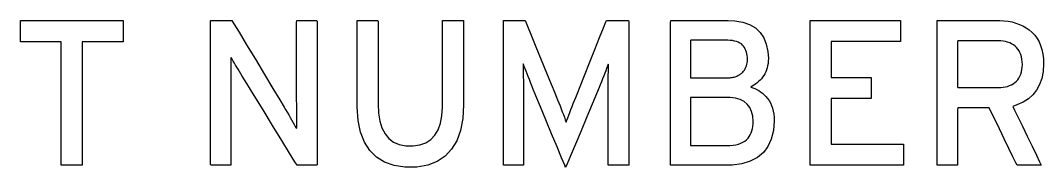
# Model space of a CAD drawing. Extents: x 1 to 47.7, y 0.2 to 33.3.
# Drawn here: x 18.409 to 20.266, y 25.846 to 26.112 of the extents above; entities that cross this region are included whole.
import ezdxf

# ---------------------------------------------------------------- set-up
doc = ezdxf.new("R2010")
doc.units = 0
doc.header["$MEASUREMENT"] = 0
doc.layers.add('4_0_____DWG', color=7, linetype='CONTINUOUS')

msp = doc.modelspace()

# ---------------------------------------------------------------- linework, layer by layer
at = {"layer": '4_0_____DWG'}
for points in [[(18.5213, 26.0739), (18.5213, 25.85), (18.4832, 25.85), (18.4832, 26.0739), (18.4091, 26.0739), (18.4091, 26.1124), (18.5955, 26.1124), (18.5955, 26.0739), (18.5213, 26.0739)], [(19.8419, 25.85), (19.8419, 26.1124), (20.0057, 26.1124), (20.0057, 26.0743), (19.8799, 26.0743), (19.8799, 26.0091), (19.953, 26.0091), (19.953, 25.971), (19.8799, 25.971), (19.8799, 25.8881), (20.0112, 25.8881), (20.0112, 25.85), (19.8419, 25.85)]]:
    msp.add_lwpolyline(points, dxfattribs=at)
for points in [[(18.9109, 25.85), (18.9072, 25.856), (18.8974, 25.872), (18.8832, 25.8951), (18.8665, 25.9222), (18.8492, 25.9504), (18.833, 25.9766), (18.8199, 25.998), (18.8116, 26.0114), (18.8089, 26.0158), (18.8065, 26.0199), (18.8041, 26.0239), (18.8018, 26.0278), (18.7995, 26.0315), (18.7974, 26.0352), (18.7953, 26.0387), (18.7933, 26.0421), (18.7914, 26.0454), (18.7906, 26.0433), (18.7906, 26.037), (18.7907, 26.0305), (18.7907, 26.0237), (18.7907, 26.0168), (18.7908, 26.0097), (18.7908, 26.0024), (18.7909, 25.9949), (18.791, 25.9871), (18.791, 25.9823), (18.791, 25.9701), (18.791, 25.9517), (18.791, 25.9297), (18.791, 25.9063), (18.791, 25.8843), (18.791, 25.8659), (18.791, 25.8537), (18.791, 25.85), (18.7893, 25.85), (18.7854, 25.85), (18.7801, 25.85), (18.7739, 25.85), (18.7676, 25.85), (18.7618, 25.85), (18.7572, 25.85), (18.7545, 25.85), (18.7541, 25.8518), (18.7541, 25.8688), (18.7541, 25.8998), (18.7541, 25.9399), (18.7541, 25.9844), (18.7541, 26.0286), (18.7541, 26.0677), (18.7541, 26.0969), (18.7541, 26.1116), (18.7548, 26.1124), (18.758, 26.1124), (18.763, 26.1124), (18.7692, 26.1124), (18.7758, 26.1124), (18.7822, 26.1124), (18.7877, 26.1124), (18.7915, 26.1124), (18.7929, 26.1124), (18.7964, 26.1065), (18.8058, 26.091), (18.8193, 26.0685), (18.8353, 26.0421), (18.8518, 26.0147), (18.8672, 25.9892), (18.8798, 25.9684), (18.8877, 25.9553), (18.8903, 25.9508), (18.8932, 25.9459), (18.8959, 25.9412), (18.8985, 25.9367), (18.901, 25.9323), (18.9034, 25.9281), (18.9056, 25.9241), (18.9077, 25.9202), (18.9098, 25.9166), (18.9106, 25.9187), (18.9105, 25.9252), (18.9104, 25.9319), (18.9104, 25.9387), (18.9103, 25.9458), (18.9103, 25.953), (18.9103, 25.9604), (18.9102, 25.968), (18.9102, 25.9758), (18.9102, 25.9806), (18.9102, 25.9928), (18.9102, 26.0111), (18.9102, 26.0331), (18.9102, 26.0563), (18.9102, 26.0783), (18.9102, 26.0966), (18.9102, 26.1087), (18.9103, 26.1124), (18.912, 26.1124), (18.9158, 26.1124), (18.9212, 26.1124), (18.9274, 26.1124), (18.9337, 26.1124), (18.9394, 26.1124), (18.944, 26.1124), (18.9467, 26.1124), (18.9472, 26.1105), (18.9472, 26.0935), (18.9472, 26.0626), (18.9472, 26.0225), (18.9472, 25.978), (18.9472, 25.9338), (18.9472, 25.8947), (18.9472, 25.8654), (18.9472, 25.8508), (18.9465, 25.85), (18.9435, 25.85), (18.9388, 25.85), (18.9331, 25.85), (18.9268, 25.85), (18.9209, 25.85), (18.9158, 25.85), (18.9123, 25.85)], [(19.2131, 25.9594), (19.2116, 25.9347), (19.2075, 25.9131), (19.2008, 25.8945), (19.1915, 25.8789), (19.1796, 25.8663), (19.1652, 25.8567), (19.1481, 25.8501), (19.1285, 25.8465), (19.1068, 25.8462), (19.087, 25.8493), (19.0697, 25.8554), (19.055, 25.8645), (19.0429, 25.8766), (19.0333, 25.8917), (19.0263, 25.9098), (19.0219, 25.9309), (19.02, 25.955), (19.0199, 25.9639), (19.0199, 25.9774), (19.0199, 25.9981), (19.0199, 26.0231), (19.0199, 26.0495), (19.0199, 26.0745), (19.0199, 26.0952), (19.0199, 26.1087), (19.02, 26.1124), (19.0219, 26.1124), (19.0261, 26.1124), (19.0318, 26.1124), (19.0383, 26.1124), (19.0448, 26.1124), (19.0507, 26.1124), (19.0553, 26.1124), (19.0577, 26.1124), (19.058, 26.1103), (19.058, 26.0986), (19.058, 26.0793), (19.058, 26.0551), (19.058, 26.0289), (19.058, 26.0035), (19.058, 25.9819), (19.058, 25.9668), (19.058, 25.9612), (19.0588, 25.9446), (19.0611, 25.93), (19.065, 25.9175), (19.0706, 25.907), (19.0776, 25.8986), (19.0863, 25.8921), (19.0965, 25.8877), (19.1083, 25.8854), (19.1215, 25.8852), (19.1338, 25.887), (19.1446, 25.8909), (19.1537, 25.8967), (19.1611, 25.9045), (19.167, 25.9142), (19.1713, 25.926), (19.1739, 25.9396), (19.175, 25.9553), (19.175, 25.9624), (19.175, 25.976), (19.175, 25.9969), (19.175, 26.0222), (19.175, 26.0489), (19.175, 26.0741), (19.175, 26.095), (19.175, 26.1086), (19.1751, 26.1124), (19.177, 26.1124), (19.1812, 26.1124), (19.1869, 26.1124), (19.1934, 26.1124), (19.1999, 26.1124), (19.2058, 26.1124), (19.2104, 26.1124), (19.2128, 26.1124), (19.2131, 26.1103), (19.2131, 26.0985), (19.2131, 26.0789), (19.2131, 26.0544), (19.2131, 26.0279), (19.2131, 26.0022), (19.2131, 25.9803), (19.2131, 25.9651)], [(19.4756, 25.8499), (19.4756, 25.8549), (19.4756, 25.8682), (19.4756, 25.8875), (19.4756, 25.9101), (19.4756, 25.9337), (19.4756, 25.9558), (19.4756, 25.9739), (19.4756, 25.9857), (19.4756, 25.9902), (19.4757, 25.9966), (19.4757, 26.0027), (19.4757, 26.0085), (19.4758, 26.0139), (19.4759, 26.0191), (19.476, 26.0239), (19.4761, 26.0285), (19.4763, 26.0327), (19.4758, 26.0333), (19.4744, 26.0296), (19.4728, 26.0256), (19.4712, 26.0214), (19.4694, 26.0168), (19.4674, 26.0119), (19.4654, 26.0067), (19.4632, 26.0013), (19.4609, 25.9955), (19.459, 25.9911), (19.4542, 25.9795), (19.4464, 25.9609), (19.4367, 25.9377), (19.4263, 25.9126), (19.4161, 25.8883), (19.4073, 25.8673), (19.401, 25.8523), (19.3983, 25.8459), (19.3966, 25.85), (19.391, 25.8634), (19.3828, 25.8833), (19.373, 25.9071), (19.3626, 25.9322), (19.3527, 25.956), (19.3445, 25.9759), (19.339, 25.9893), (19.337, 25.9942), (19.3347, 26), (19.3325, 26.0055), (19.3304, 26.0108), (19.3285, 26.0157), (19.3266, 26.0204), (19.3249, 26.0247), (19.3233, 26.0288), (19.3218, 26.0325), (19.321, 26.0336), (19.3211, 26.0294), (19.3212, 26.025), (19.3214, 26.0202), (19.3215, 26.0151), (19.3215, 26.0097), (19.3216, 26.004), (19.3216, 25.998), (19.3216, 25.9916), (19.3216, 25.9871), (19.3216, 25.9772), (19.3216, 25.9603), (19.3216, 25.9388), (19.3216, 25.9154), (19.3216, 25.8923), (19.3216, 25.8721), (19.3216, 25.8572), (19.3216, 25.8501), (19.3208, 25.8499), (19.3178, 25.8499), (19.3131, 25.8499), (19.3074, 25.8499), (19.3013, 25.8499), (19.2955, 25.8499), (19.2905, 25.8499), (19.2871, 25.8499), (19.2858, 25.8499), (19.2858, 25.8593), (19.2858, 25.8846), (19.2858, 25.9209), (19.2858, 25.9637), (19.2858, 26.0084), (19.2858, 26.0502), (19.2858, 26.0844), (19.2858, 26.1066), (19.2859, 26.1124), (19.2879, 26.1124), (19.2921, 26.1124), (19.2978, 26.1124), (19.3043, 26.1124), (19.311, 26.1124), (19.3171, 26.1124), (19.3219, 26.1124), (19.3247, 26.1124), (19.3256, 26.1113), (19.3293, 26.1023), (19.3359, 26.0859), (19.3445, 26.0647), (19.3541, 26.0411), (19.3636, 26.0177), (19.3721, 25.9969), (19.3785, 25.9813), (19.3818, 25.9732), (19.3836, 25.9687), (19.386, 25.963), (19.3882, 25.9576), (19.3903, 25.9522), (19.3923, 25.947), (19.3942, 25.942), (19.396, 25.9372), (19.3977, 25.9325), (19.3992, 25.928), (19.4008, 25.9314), (19.4024, 25.936), (19.4041, 25.9408), (19.406, 25.9457), (19.408, 25.9509), (19.41, 25.9562), (19.4122, 25.9617), (19.4145, 25.9674), (19.4166, 25.9726), (19.419, 25.9787), (19.4247, 25.9929), (19.4327, 26.0128), (19.4419, 26.0358), (19.4513, 26.0596), (19.4601, 26.0815), (19.4671, 26.0992), (19.4715, 26.1101), (19.4726, 26.1124), (19.4749, 26.1124), (19.4795, 26.1124), (19.4855, 26.1124), (19.4923, 26.1124), (19.4992, 26.1124), (19.5053, 26.1124), (19.5101, 26.1124), (19.5127, 26.1124), (19.513, 26.1094), (19.513, 26.0906), (19.513, 26.0586), (19.513, 26.0181), (19.513, 25.9737), (19.513, 25.93), (19.513, 25.8918), (19.513, 25.8637), (19.513, 25.8504), (19.5122, 25.8499), (19.509, 25.8499), (19.5041, 25.8499), (19.4982, 25.8499), (19.4918, 25.8499), (19.4857, 25.8499), (19.4806, 25.8499), (19.477, 25.8499)], [(19.7767, 25.9305), (19.7753, 25.9127), (19.7716, 25.8972), (19.7655, 25.8839), (19.7572, 25.8728), (19.7465, 25.8639), (19.7335, 25.8572), (19.7182, 25.8526), (19.7006, 25.8503), (19.689, 25.85), (19.6821, 25.85), (19.6698, 25.85), (19.6539, 25.85), (19.6363, 25.85), (19.6192, 25.85), (19.6042, 25.85), (19.5935, 25.85), (19.5889, 25.85), (19.5888, 25.8579), (19.5888, 25.8827), (19.5888, 25.9195), (19.5888, 25.9633), (19.5888, 26.0091), (19.5888, 26.0518), (19.5888, 26.0864), (19.5888, 26.1079), (19.5893, 26.1124), (19.5956, 26.1124), (19.6079, 26.1124), (19.624, 26.1124), (19.6421, 26.1124), (19.66, 26.1124), (19.6758, 26.1124), (19.6875, 26.1124), (19.6931, 26.1124), (19.7056, 26.1118), (19.7199, 26.1093), (19.7322, 26.105), (19.7426, 26.0989), (19.7511, 26.0909), (19.7578, 26.0811), (19.7625, 26.0695), (19.7653, 26.056), (19.7662, 26.0432), (19.766, 26.0388), (19.7656, 26.0345), (19.7649, 26.0304), (19.764, 26.0265), (19.7629, 26.0228), (19.7614, 26.0192), (19.7598, 26.0158), (19.7579, 26.0126), (19.7558, 26.0097), (19.7535, 26.0068), (19.7511, 26.0042), (19.7486, 26.0017), (19.7459, 25.9993), (19.743, 25.9971), (19.74, 25.9951), (19.7368, 25.9932), (19.7343, 25.9916), (19.738, 25.9905), (19.7416, 25.9892), (19.7452, 25.9875), (19.7487, 25.9855), (19.7521, 25.9832), (19.7554, 25.9806), (19.7587, 25.9777), (19.7619, 25.9745), (19.7649, 25.971), (19.7676, 25.9671), (19.7699, 25.9629), (19.7719, 25.9583), (19.7736, 25.9534), (19.7749, 25.9482), (19.7759, 25.9426), (19.7765, 25.9367)], [(20.2656, 26.0339), (20.2646, 26.02), (20.2622, 26.0074), (20.2583, 25.9961), (20.253, 25.9862), (20.2463, 25.9775), (20.2381, 25.9702), (20.2285, 25.9642), (20.2174, 25.9595), (20.2098, 25.9567), (20.2131, 25.9501), (20.2191, 25.9375), (20.2271, 25.9211), (20.2359, 25.9028), (20.2448, 25.8845), (20.2526, 25.8684), (20.2584, 25.8563), (20.2613, 25.8503), (20.2606, 25.85), (20.2569, 25.85), (20.2511, 25.85), (20.244, 25.85), (20.2364, 25.85), (20.2291, 25.85), (20.223, 25.85), (20.2189, 25.85), (20.2175, 25.85), (20.2153, 25.8545), (20.2101, 25.8653), (20.2028, 25.8804), (20.1943, 25.8978), (20.1857, 25.9157), (20.1777, 25.9321), (20.1714, 25.945), (20.1677, 25.9526), (20.1667, 25.9538), (20.1628, 25.9538), (20.1559, 25.9538), (20.1469, 25.9538), (20.1371, 25.9538), (20.1274, 25.9538), (20.1189, 25.9538), (20.1127, 25.9538), (20.1098, 25.9538), (20.1097, 25.9512), (20.1097, 25.942), (20.1097, 25.9279), (20.1097, 25.9109), (20.1097, 25.8929), (20.1097, 25.8759), (20.1097, 25.8619), (20.1097, 25.8526), (20.1097, 25.85), (20.1078, 25.85), (20.1038, 25.85), (20.0983, 25.85), (20.092, 25.85), (20.0855, 25.85), (20.0797, 25.85), (20.0752, 25.85), (20.0727, 25.85), (20.0724, 25.853), (20.0724, 25.8722), (20.0724, 25.9049), (20.0724, 25.9463), (20.0724, 25.9915), (20.0724, 26.0356), (20.0724, 26.0737), (20.0724, 26.1009), (20.0724, 26.1123), (20.0759, 26.1124), (20.0863, 26.1124), (20.1018, 26.1124), (20.1202, 26.1124), (20.1395, 26.1124), (20.1575, 26.1124), (20.1723, 26.1124), (20.1816, 26.1124), (20.186, 26.1124), (20.1938, 26.112), (20.2013, 26.1111), (20.2084, 26.1097), (20.2153, 26.1078), (20.2218, 26.1054), (20.2281, 26.1025), (20.234, 26.0991), (20.2397, 26.0952), (20.245, 26.0908), (20.2497, 26.0857), (20.2539, 26.08), (20.2574, 26.0738), (20.2602, 26.067), (20.2625, 26.0596), (20.2641, 26.0516), (20.2652, 26.0431)], [(19.7282, 26.0421), (19.7281, 26.0455), (19.7277, 26.0488), (19.7272, 26.0519), (19.7265, 26.0549), (19.7255, 26.0578), (19.7244, 26.0606), (19.723, 26.0632), (19.7214, 26.0656), (19.7195, 26.0679), (19.7172, 26.0698), (19.7146, 26.0715), (19.7117, 26.073), (19.7085, 26.0742), (19.705, 26.0751), (19.7013, 26.0758), (19.6972, 26.0763), (19.6929, 26.0765), (19.6903, 26.0765), (19.6833, 26.0765), (19.6734, 26.0765), (19.6618, 26.0765), (19.6499, 26.0765), (19.6389, 26.0765), (19.6303, 26.0765), (19.6254, 26.0765), (19.6247, 26.0758), (19.6247, 26.0709), (19.6247, 26.0623), (19.6247, 26.0514), (19.6247, 26.0395), (19.6247, 26.028), (19.6247, 26.0181), (19.6247, 26.0111), (19.6247, 26.0085), (19.6273, 26.0085), (19.6342, 26.0085), (19.6442, 26.0085), (19.6558, 26.0085), (19.6677, 26.0085), (19.6787, 26.0085), (19.6873, 26.0085), (19.6922, 26.0085), (19.694, 26.0086), (19.6962, 26.0086), (19.6984, 26.0088), (19.7004, 26.0091), (19.7023, 26.0094), (19.7042, 26.0098), (19.7059, 26.0104), (19.7076, 26.011), (19.7092, 26.0117), (19.7107, 26.0124), (19.7122, 26.0131), (19.7136, 26.0139), (19.7149, 26.0148), (19.7162, 26.0157), (19.7174, 26.0166), (19.7186, 26.0176), (19.7197, 26.0186), (19.7211, 26.0203), (19.7228, 26.0226), (19.7242, 26.025), (19.7254, 26.0276), (19.7264, 26.0302), (19.7272, 26.033), (19.7277, 26.0359), (19.7281, 26.0389)], [(20.2271, 26.0328), (20.2269, 26.0377), (20.2263, 26.0422), (20.2255, 26.0465), (20.2243, 26.0505), (20.2228, 26.0541), (20.2211, 26.0575), (20.219, 26.0605), (20.2166, 26.0633), (20.2138, 26.0658), (20.2108, 26.0681), (20.2076, 26.0701), (20.2041, 26.0718), (20.2004, 26.0731), (20.1965, 26.0741), (20.1923, 26.0749), (20.1879, 26.0753), (20.1838, 26.0754), (20.1801, 26.0754), (20.1719, 26.0754), (20.1606, 26.0754), (20.1477, 26.0754), (20.1347, 26.0754), (20.1231, 26.0754), (20.1144, 26.0754), (20.11, 26.0754), (20.1097, 26.0737), (20.1097, 26.0663), (20.1097, 26.0547), (20.1097, 26.0406), (20.1097, 26.0256), (20.1097, 26.0115), (20.1097, 25.9999), (20.1097, 25.9925), (20.11, 25.9908), (20.1144, 25.9908), (20.1231, 25.9908), (20.1347, 25.9908), (20.1477, 25.9908), (20.1606, 25.9908), (20.1719, 25.9908), (20.1801, 25.9908), (20.1838, 25.9908), (20.1878, 25.9909), (20.1921, 25.9913), (20.1963, 25.992), (20.2002, 25.993), (20.2038, 25.9943), (20.2073, 25.9958), (20.2105, 25.9977), (20.2135, 25.9999), (20.2162, 26.0023), (20.2187, 26.005), (20.2209, 26.0081), (20.2227, 26.0114), (20.2242, 26.0151), (20.2254, 26.0191), (20.2263, 26.0233), (20.2269, 26.0279)], [(19.7386, 25.9294), (19.7378, 25.9391), (19.7358, 25.9475), (19.7324, 25.9548), (19.7279, 25.9609), (19.7221, 25.9657), (19.715, 25.9693), (19.7067, 25.9717), (19.6971, 25.9729), (19.6924, 25.973), (19.6864, 25.973), (19.6769, 25.973), (19.6653, 25.973), (19.653, 25.973), (19.6413, 25.973), (19.6318, 25.973), (19.6259, 25.973), (19.6247, 25.9726), (19.6247, 25.9671), (19.6247, 25.9564), (19.6247, 25.9424), (19.6247, 25.9268), (19.6247, 25.9116), (19.6247, 25.8985), (19.6247, 25.8893), (19.6247, 25.8859), (19.6274, 25.8859), (19.6345, 25.8859), (19.6447, 25.8859), (19.6566, 25.8859), (19.6687, 25.8859), (19.6796, 25.8859), (19.6879, 25.8859), (19.6922, 25.8859), (19.6965, 25.8859), (19.7021, 25.8864), (19.7073, 25.8871), (19.712, 25.8882), (19.7163, 25.8897), (19.7202, 25.8916), (19.7237, 25.8937), (19.7267, 25.8963), (19.7293, 25.8991), (19.7315, 25.9021), (19.7334, 25.9053), (19.735, 25.9088), (19.7363, 25.9125), (19.7373, 25.9164), (19.738, 25.9205), (19.7385, 25.9248)]]:
    msp.add_lwpolyline(points, close=True, dxfattribs=at)

doc.saveas('drawing.dxf')
